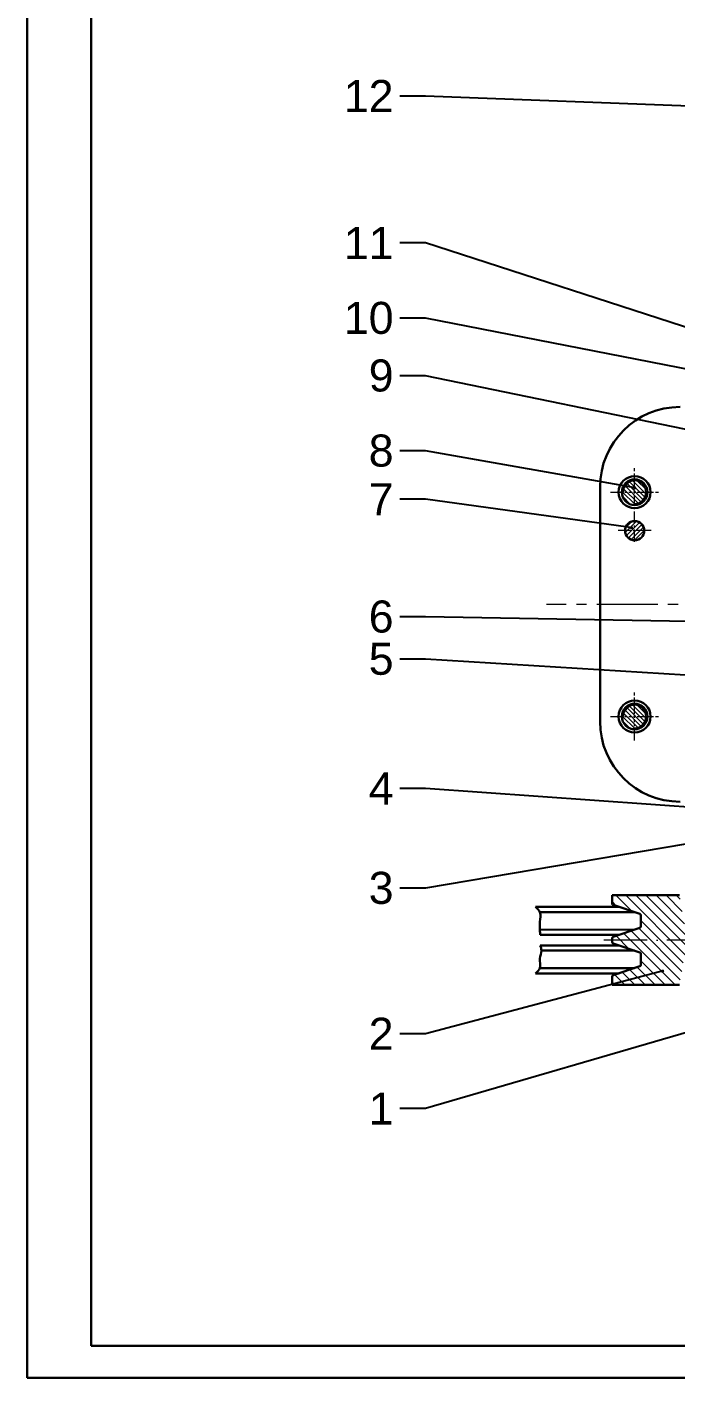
# Model space of a CAD drawing. Header units: millimetres. Extents: x 49696 to 99999, y 29542 to 60309.
# Drawn here: x 49696.3 to 49899, y 29541.6 to 29963.3 of the extents above; entities that cross this region are included whole.
import ezdxf
from ezdxf import colors
from ezdxf.entities.mleader import LeaderData, LeaderLine
from ezdxf.math import Vec2, Vec3

# ---------------------------------------------------------------- set-up
doc = ezdxf.new("R2010")
doc.units = ezdxf.units.MM
doc.linetypes.add('ACAD_ISO04W100', pattern=[30, 24, -3, 0, -3])
doc.linetypes.add('CENTER2', pattern=[28.575, 19.05, -3.175, 3.175, -3.175])
for name, color, linetype, lineweight in [('Centerline', 7, 'ACAD_ISO04W100', 13), ('Linii groase', 7, 'Continuous', 30), ('Linii subtiri', 7, 'Continuous', 13)]:
    doc.layers.add(name, color=color, linetype=linetype, lineweight=lineweight)
doc.styles.get("Standard").update_dxf_attribs({"font": 'arial.ttf'})
pattern_1 = [(135, (-32.2279, -16.0434), (-0.673519209, -0.673519209), [])]

# ---------------------------------------------------------------- blocks, each defined once
blk = doc.blocks.new('*U3')
at = {"layer": 'Centerline', "color": 0, "linetype": 'CENTER2', "transparency": 16777216}
blk.add_line((208.88, 0), (-83.09, 0), dxfattribs=at)
blk = doc.blocks.new('*U32')
at = {"layer": 'Linii subtiri', "color": 0, "linetype": 'CENTER2', "ltscale": 0.2, "transparency": 16777216}
for p, q in [((0, 0.8), (0, 7.5)), ((-7.5, 0), (-0.8, 0)), ((0.8, 0), (7.5, 0)), ((0, -15.5), (0, -0.8))]:
    blk.add_line(p, q, dxfattribs=at)
at = {"layer": 'Linii subtiri', "color": 0, "linetype": 'Continuous', "ltscale": 0.2, "transparency": 16777216}
for p, q in [((-0.4, 0), (0.4, 0)), ((0, -0.4), (0, 0.4))]:
    blk.add_line(p, q, dxfattribs=at)
blk = doc.blocks.new('*U37')
at = {"layer": 'Linii subtiri', "color": 0, "linetype": 'CENTER2', "ltscale": 0.2, "transparency": 16777216}
for p, q in [((0, 0.8), (0, 7.5)), ((-7.5, 0), (-0.8, 0)), ((0.8, 0), (7.5, 0)), ((0, -7.5), (0, -0.8))]:
    blk.add_line(p, q, dxfattribs=at)
at = {"layer": 'Linii subtiri', "color": 0, "linetype": 'Continuous', "ltscale": 0.2, "transparency": 16777216}
for p, q in [((-0.4, 0), (0.4, 0)), ((0, -0.4), (0, 0.4))]:
    blk.add_line(p, q, dxfattribs=at)
blk = doc.blocks.new('_Dot')
at = {"color": 0, "linetype": 'ByBlock', "lineweight": -2}
blk.add_line((-0.5, 0), (-1, 0), dxfattribs=at)
at = {"color": 0, "linetype": 'ByBlock', "const_width": 0.5}
blk.add_lwpolyline([(-0.25, 0, 1), (0.25, 0, 1)], format="xyb", close=True, dxfattribs=at)

msp = doc.modelspace()

# ---------------------------------------------------------------- hatches: boundary and pattern name
at = {"layer": 'Centerline'}
h = msp.add_hatch(dxfattribs=at)
h.set_pattern_fill('ANSI31', color=256, scale=0.3)
h.set_pattern_definition([(45, (-32.2279, -16.0434), (-0.673519209, 0.673519209), [])])
h.paths.add_polyline_path([(49886.079, 29809.091), (49886.079, 29806.091), (49889.079, 29806.091, 0.4142136)])
h.paths.add_polyline_path([(49886.079, 29809.091, 0.4142136), (49883.079, 29806.091), (49886.079, 29806.091)])
h.paths.add_polyline_path([(49886.079, 29806.091), (49883.079, 29806.091, 0.4142136), (49886.079, 29803.091)])
h.paths.add_polyline_path([(49889.079, 29806.091), (49886.079, 29806.091), (49886.079, 29803.091, 0.4142136)])
at = {"layer": 'Linii subtiri'}
h = msp.add_hatch(dxfattribs=at)
h.set_pattern_fill('ANSI31', color=256, scale=0.3, angle=90)
h.set_pattern_definition(pattern_1)
h.paths.add_polyline_path([(49919.047, 29831.391, 1), (49927.047, 29831.391, 1)])
h.paths.add_polyline_path([(50004.83, 29831.891, 1), (50012.83, 29831.891, 1)])
h.paths.add_polyline_path([(50125.606, 29831.391, 1), (50133.606, 29831.391, 1)])
h.paths.add_polyline_path([(50170.789, 29818.001, 1), (50178.789, 29818.001, 1)])
h.paths.add_polyline_path([(50170.789, 29748.181, 1), (50178.789, 29748.181, 1)])
h.paths.add_polyline_path([(50125.606, 29734.791, 1), (50133.606, 29734.791, 1)])
h.paths.add_polyline_path([(50004.83, 29734.291, 1), (50012.83, 29734.291, 1)])
h.paths.add_polyline_path([(49919.047, 29734.791, 1), (49927.047, 29734.791, 1)])
h.paths.add_polyline_path([(49882.079, 29748.091, 1), (49890.079, 29748.091, 1)])
h = msp.add_hatch(dxfattribs=at)
h.set_pattern_fill('ANSI31', color=256, scale=0.3, angle=90)
h.set_pattern_definition(pattern_1)
h.paths.add_polyline_path([(49882.079, 29818.091, 1), (49890.079, 29818.091, 1)])
h = msp.add_hatch(dxfattribs=at)
h.set_pattern_fill('ANSI31', color=256, scale=0.7, angle=90)
h.set_pattern_definition([(135, (-32.228, -16.0434), (-1.57154482, -1.57154482), [])])
h.paths.add_polyline_path([(49912.973, 29682.491), (49912, 29682.491), (49908, 29682.491), (49903.042, 29682.491, -0.3907105), (49901.547, 29683.87), (49900.04, 29692.291), (49888.04, 29692.291), (49879.04, 29692.291), (49879.04, 29689.745, 0.3217145), (49879.38, 29689.271), (49887.7, 29686.46, -0.3217145), (49888.04, 29685.987), (49888.04, 29684.291), (49888.04, 29682.596, -0.3217145), (49887.7, 29682.122), (49879.38, 29679.312, 0.3217145), (49879.04, 29678.838), (49879.04, 29677.745, 0.3217145), (49879.38, 29677.271), (49887.7, 29674.46, -0.3217145), (49888.04, 29673.987), (49888.04, 29672.291), (49888.04, 29670.596, -0.3217145), (49887.7, 29670.122), (49879.38, 29667.312, 0.3217145), (49879.04, 29666.838), (49879.04, 29664.291), (49888.04, 29664.291), (49900.04, 29664.291), (49901.547, 29672.712, -0.3907105), (49903.042, 29674.091), (49908, 29674.091), (49912, 29674.091), (49912.973, 29674.091)])
h.paths.add_polyline_path([(49955.772, 29695.291), (49955.772, 29697.291), (49953.772, 29697.291), (49951.772, 29695.291), (49951.772, 29692.291), (49951.772, 29683.991, -0.4142136), (49950.272, 29682.491), (49938.839, 29682.491), (49938.839, 29678.291), (49955.772, 29678.291)])
h.paths.add_polyline_path([(49955.772, 29678.291), (49938.839, 29678.291), (49938.839, 29674.091), (49950.272, 29674.091, -0.4142136), (49951.772, 29672.591), (49951.772, 29664.291), (49951.772, 29661.291), (49953.772, 29659.291), (49955.772, 29659.291), (49955.772, 29663.291)])
h.paths.add_polyline_path([(49996.705, 29682.491), (49985.272, 29682.491, -0.4142136), (49983.772, 29683.991), (49983.772, 29692.291), (49983.772, 29695.291), (49981.772, 29697.291), (49977.772, 29697.291), (49977.772, 29678.291), (49980.326, 29678.291), (49996.705, 29678.291)])
h.paths.add_polyline_path([(49996.705, 29678.291), (49977.772, 29678.291), (49977.772, 29659.291), (49980.772, 29659.291), (49981.772, 29659.291), (49983.772, 29661.291), (49983.772, 29664.291), (49983.772, 29672.591, -0.4142136), (49985.272, 29674.091), (49996.705, 29674.091)])
h.paths.add_polyline_path([(50056.165, 29677.271, 0.3217145), (50056.505, 29677.745), (50056.505, 29678.838, 0.3217145), (50056.165, 29679.312), (50047.845, 29682.122, -0.3217145), (50047.505, 29682.596), (50047.505, 29684.291), (50047.505, 29685.987, -0.3217145), (50047.845, 29686.46), (50056.165, 29689.271, 0.3217145), (50056.505, 29689.745), (50056.505, 29692.291), (50047.505, 29692.291), (50035.505, 29692.291), (50033.997, 29683.87, -0.3907105), (50032.502, 29682.491), (50027.545, 29682.491), (50023.545, 29682.491), (50022.571, 29682.491), (50022.571, 29674.091), (50023.545, 29674.091), (50027.545, 29674.091), (50032.502, 29674.091, -0.3907105), (50033.997, 29672.712), (50035.505, 29664.291), (50047.505, 29664.291), (50056.505, 29664.291), (50056.505, 29666.838, 0.3217145), (50056.165, 29667.312), (50047.845, 29670.122, -0.3217145), (50047.505, 29670.596), (50047.505, 29672.291), (50047.505, 29673.987, -0.3217145), (50047.845, 29674.46)])

# ---------------------------------------------------------------- linework, layer by layer
at = {"lineweight": 30}
for p, q in [((49696.313, 30379.636), (49696.313, 29541.636)), ((49716.313, 30369.636), (49716.313, 29551.636)), ((49719.313, 29551.636), (50875.313, 29551.636)), ((49699.313, 29541.636), (50885.313, 29541.636))]:
    msp.add_line(p, q, dxfattribs=at)
at = {"layer": 'Centerline', "ltscale": 0.2}
msp.add_line((49891.2, 29806.091), (49880.958, 29806.091), dxfattribs=at)
at = {"layer": 'Centerline'}
msp.add_line((49980.326, 29678.291), (49876.419, 29678.291), dxfattribs=at)
at = {"layer": 'Linii groase'}
for p, q in [((49875.279, 29783.091), (49875.279, 29819.691)), ((49875.279, 29783.091), (49875.279, 29746.491)), ((49879.04, 29689.745), (49879.04, 29692.291)), ((49888.04, 29692.291), (49879.04, 29692.291)), ((49900.04, 29692.291), (49888.04, 29692.291)), ((49881.195, 29688.658), (49855.152, 29688.658)), ((49887.7, 29686.46), (49879.38, 29689.271)), ((49886.04, 29687.021), (49856.501, 29687.021)), ((49888.04, 29684.291), (49888.04, 29685.987)), ((49888.04, 29684.291), (49888.04, 29682.596)), ((49886.04, 29681.561), (49856.493, 29681.54)), ((49881.195, 29679.925), (49856.563, 29679.925)), ((49887.7, 29682.122), (49879.38, 29679.312)), ((49881.195, 29676.658), (49856.563, 29676.658)), ((49886.04, 29675.021), (49856.984, 29675.042)), ((49879.04, 29678.838), (49879.04, 29677.745)), ((49887.7, 29674.46), (49879.38, 29677.271)), ((49888.04, 29672.291), (49888.04, 29673.987)), ((49888.04, 29672.291), (49888.04, 29670.596)), ((49881.195, 29667.925), (49855.152, 29667.925)), ((49886.04, 29669.561), (49856.501, 29669.561)), ((49879.04, 29666.838), (49879.04, 29664.291)), ((49887.7, 29670.122), (49879.38, 29667.312)), ((49888.04, 29664.291), (49879.04, 29664.291)), ((49900.04, 29664.291), (49888.04, 29664.291)), ((49719.313, 29551.636), (49716.313, 29551.636)), ((49699.313, 29541.636), (49696.313, 29541.636))]:
    msp.add_line(p, q, dxfattribs=at)
for centre, radius in [((49886.079, 29818.091), 5), ((49886.079, 29818.091), 5), ((49886.079, 29818.091), 4), ((49886.079, 29806.091), 3), ((49886.079, 29748.091), 5), ((49886.079, 29748.091), 4)]:
    msp.add_circle(centre, radius, dxfattribs=at)
for centre, radius, start, end in [((49900.279, 29819.691), 25, 90, 180), ((49900.279, 29746.491), 25, 180, 270), ((49879.54, 29689.745), 0.5, 180, 251.33493), ((49887.54, 29685.987), 0.5, 0, 71.33493), ((49879.54, 29678.838), 0.5, 108.66507, 180), ((49887.54, 29682.596), 0.5, 288.66507, 0), ((49879.54, 29677.745), 0.5, 180, 251.33493), ((49887.54, 29673.987), 0.5, 0, 71.33493), ((49879.54, 29666.838), 0.5, 108.66507, 180), ((49887.54, 29670.596), 0.5, 288.66507, 0)]:
    msp.add_arc(centre, radius, start, end, dxfattribs=at)
for points in [[(49855.152, 29688.658), (49856.501, 29687.021), (49856.501, 29684.02), (49856.501, 29681.369), (49856.563, 29679.925)], [(49855.152, 29667.925), (49856.501, 29669.561), (49856.501, 29672.562), (49856.983, 29675.09), (49856.563, 29676.658)]]:
    msp.add_spline(points, degree=3, dxfattribs=at)
at = {"layer": 'Linii subtiri'}
for centre in [(49886.079, 29818.091), (49886.079, 29748.091)]:
    msp.add_arc(centre, 3.5, 270, 180, dxfattribs=at)

# ---------------------------------------------------------------- block references
at = {"layer": 'Centerline', "linetype": 'CENTER2'}
msp.add_blockref('*U3', (49941.607, 29783.091), dxfattribs=at)
at = {"layer": 'Linii subtiri', "linetype": 'CENTER2', "ltscale": 0.2}
for name, p in [('*U32', (49886.079, 29818.091)), ('*U37', (49886.079, 29748.091))]:
    msp.add_blockref(name, p, dxfattribs=at)

# ---------------------------------------------------------------- leaders
at = {"layer": 'Linii subtiri'}
ml = msp.add_multileader_mtext('Standard', dxfattribs=at)
ml.set_content('12', color=256)
ml.set_leader_properties()
ml.set_arrow_properties(name='DOT')
ml.build(insert=Vec2(0, 0))
ml.multileader.update_dxf_attribs({"arrow_head_size": 1})
ctx = ml.context
ctx.base_point, ctx.char_height, ctx.arrow_head_size, ctx.plane_origin = Vec3(49795.512, 29941.744), 10, 1, Vec3(50061.438, 29932.502)
ctx.text_align_type = 2
notes = []
notes.append((ctx, [(0, (1, 1, 0), (49820.793, 29941.744), (-1, 0), 8, [(0, [(50061.438, 29932.502)], 0, [])])]))
ctx.mtext.insert, ctx.mtext.alignment, ctx.mtext.flow_direction = Vec3(49810.793, 29946.744), 3, 5
ml = msp.add_multileader_mtext('Standard', dxfattribs=at)
ml.set_content('11', color=256)
ml.set_leader_properties()
ml.set_arrow_properties(name='DOT')
ml.build(insert=Vec2(0, 0))
ml.multileader.update_dxf_attribs({"arrow_head_size": 1})
ctx = ml.context
ctx.base_point, ctx.char_height, ctx.arrow_head_size, ctx.plane_origin = Vec3(49797.34, 29895.87), 10, 1, Vec3(49932.824, 29859.535)
ctx.text_align_type = 2
notes.append((ctx, [(0, (1, 1, 0), (49820.793, 29895.87), (-1, 0), 8, [(0, [(49932.824, 29859.535)], 0, [])])]))
ctx.mtext.insert, ctx.mtext.alignment, ctx.mtext.flow_direction = Vec3(49810.793, 29900.87), 3, 5
ml = msp.add_multileader_mtext('Standard', dxfattribs=at)
ml.set_content('10', color=256)
ml.set_leader_properties()
ml.set_arrow_properties(name='DOT')
ml.build(insert=Vec2(0, 0))
ml.multileader.update_dxf_attribs({"arrow_head_size": 1})
ctx = ml.context
ctx.base_point, ctx.char_height, ctx.arrow_head_size, ctx.plane_origin = Vec3(49795.444, 29872.413), 10, 1, Vec3(49933.641, 29850.424)
ctx.text_align_type = 2
notes.append((ctx, [(0, (1, 1, 0), (49820.793, 29872.413), (-1, 0), 8, [(0, [(49933.641, 29850.424)], 0, [])])]))
ctx.mtext.insert, ctx.mtext.alignment, ctx.mtext.flow_direction = Vec3(49810.793, 29877.499), 3, 5
ml = msp.add_multileader_mtext('Standard', dxfattribs=at)
ml.set_content('9', color=256)
ml.set_leader_properties()
ml.set_arrow_properties(name='DOT')
ml.build(insert=Vec2(0, 0))
ml.multileader.update_dxf_attribs({"arrow_head_size": 1})
ctx = ml.context
ctx.base_point, ctx.char_height, ctx.arrow_head_size, ctx.plane_origin = Vec3(49802.218, 29854.434), 10, 1, Vec3(49944.047, 29828.971)
ctx.text_align_type = 2
notes.append((ctx, [(0, (1, 1, 0), (49820.793, 29854.434), (-1, 0), 8, [(0, [(49944.047, 29828.971)], 0, [])])]))
ctx.mtext.insert, ctx.mtext.alignment, ctx.mtext.flow_direction = Vec3(49810.793, 29859.519), 3, 5
ml = msp.add_multileader_mtext('Standard', dxfattribs=at)
ml.set_content('8', color=256)
ml.set_leader_properties()
ml.set_arrow_properties(name='DOT')
ml.build(insert=Vec2(0, 0))
ml.multileader.update_dxf_attribs({"arrow_head_size": 1})
ctx = ml.context
ctx.base_point, ctx.char_height, ctx.arrow_head_size, ctx.plane_origin = Vec3(49802.204, 29831.002), 10, 1, Vec3(49942.593, 29829.564)
ctx.text_align_type = 2
notes.append((ctx, [(0, (1, 1, 0), (49820.793, 29831.002), (-1, 0), 8, [(0, [(49886.079, 29819.452)], 0, [])])]))
ctx.mtext.insert, ctx.mtext.alignment, ctx.mtext.flow_direction = Vec3(49810.793, 29836.088), 3, 5
ml = msp.add_multileader_mtext('Standard', dxfattribs=at)
ml.set_content('7', color=256)
ml.set_leader_properties()
ml.set_arrow_properties(name='DOT')
ml.build(insert=Vec2(0, 0))
ml.multileader.update_dxf_attribs({"arrow_head_size": 1})
ctx = ml.context
ctx.base_point, ctx.char_height, ctx.arrow_head_size, ctx.plane_origin = Vec3(49802.32, 29815.905), 10, 1, Vec3(49943.635, 29816.487)
ctx.text_align_type = 2
notes.append((ctx, [(0, (1, 1, 0), (49820.793, 29815.905), (-1, 0), 8, [(0, [(49885.056, 29807.051)], 0, [])])]))
ctx.mtext.insert, ctx.mtext.alignment, ctx.mtext.flow_direction = Vec3(49810.793, 29820.905), 3, 5
ml = msp.add_multileader_mtext('Standard', dxfattribs=at)
ml.set_content('6', color=256)
ml.set_leader_properties()
ml.set_arrow_properties(name='DOT')
ml.build(insert=Vec2(0, 0))
ml.multileader.update_dxf_attribs({"arrow_head_size": 1})
ctx = ml.context
ctx.base_point, ctx.char_height, ctx.arrow_head_size, ctx.plane_origin = Vec3(49802.19, 29779.199), 10, 1, Vec3(50014.904, 29789.488)
ctx.text_align_type = 2
notes.append((ctx, [(0, (1, 1, 0), (49820.793, 29779.199), (-1, 0), 8, [(0, [(49961.207, 29776.639)], 0, [])])]))
ctx.mtext.insert, ctx.mtext.alignment, ctx.mtext.flow_direction = Vec3(49810.793, 29784.285), 3, 5
ml = msp.add_multileader_mtext('Standard', dxfattribs=at)
ml.set_content('5', color=256)
ml.set_leader_properties()
ml.set_arrow_properties(name='DOT')
ml.build(insert=Vec2(0, 0))
ml.multileader.update_dxf_attribs({"arrow_head_size": 1})
ctx = ml.context
ctx.base_point, ctx.char_height, ctx.arrow_head_size, ctx.plane_origin = Vec3(49802.163, 29766.028), 10, 1, Vec3(50018.308, 29766.812)
ctx.text_align_type = 2
notes.append((ctx, [(0, (1, 1, 0), (49820.793, 29766.028), (-1, 0), 8, [(0, [(49957.108, 29757.59)], 0, [])])]))
ctx.mtext.insert, ctx.mtext.alignment, ctx.mtext.flow_direction = Vec3(49810.793, 29771.113), 3, 5
ml = msp.add_multileader_mtext('Standard', dxfattribs=at)
ml.set_content('4', color=256)
ml.set_leader_properties()
ml.set_arrow_properties(name='DOT')
ml.build(insert=Vec2(0, 0))
ml.multileader.update_dxf_attribs({"arrow_head_size": 1})
ctx = ml.context
ctx.base_point, ctx.char_height, ctx.arrow_head_size, ctx.plane_origin = Vec3(49801.876, 29725.619), 10, 1, Vec3(49992.273, 29729.964)
ctx.text_align_type = 2
notes.append((ctx, [(0, (1, 1, 0), (49820.793, 29725.619), (-1, 0), 8, [(0, [(49948.917, 29716.555)], 0, [])])]))
ctx.mtext.insert, ctx.mtext.alignment, ctx.mtext.flow_direction = Vec3(49810.793, 29730.619), 3, 5
ml = msp.add_multileader_mtext('Standard', dxfattribs=at)
ml.set_content('3', color=256)
ml.set_leader_properties()
ml.set_arrow_properties(name='DOT')
ml.build(insert=Vec2(0, 0))
ml.multileader.update_dxf_attribs({"arrow_head_size": 1})
ctx = ml.context
ctx.base_point, ctx.char_height, ctx.arrow_head_size, ctx.plane_origin = Vec3(49802.245, 29694.516), 10, 1, Vec3(50008.171, 29724.883)
ctx.text_align_type = 2
notes.append((ctx, [(0, (1, 1, 0), (49820.793, 29694.516), (-1, 0), 8, [(0, [(49937.264, 29714.217)], 0, [])])]))
ctx.mtext.insert, ctx.mtext.alignment, ctx.mtext.flow_direction = Vec3(49810.793, 29699.604), 3, 5
ml = msp.add_multileader_mtext('Standard', dxfattribs=at)
ml.set_content('2', color=256)
ml.set_leader_properties()
ml.set_arrow_properties(name='DOT')
ml.build(insert=Vec2(0, 0))
ml.multileader.update_dxf_attribs({"arrow_head_size": 1})
ctx = ml.context
ctx.base_point, ctx.char_height, ctx.arrow_head_size, ctx.plane_origin = Vec3(49802.17, 29649.078), 10, 1, Vec3(49953.752, 29682.188)
ctx.text_align_type = 2
notes.append((ctx, [(0, (1, 1, 0), (49820.793, 29649.078), (-1, 0), 8, [(0, [(49894.802, 29668.618)], 0, [])])]))
ctx.mtext.insert, ctx.mtext.alignment, ctx.mtext.flow_direction = Vec3(49810.793, 29654.078), 3, 5
ml = msp.add_multileader_mtext('Standard', dxfattribs=at)
ml.set_content('1', color=256)
ml.set_leader_properties()
ml.set_arrow_properties(name='DOT')
ml.build(insert=Vec2(0, 0))
ml.multileader.update_dxf_attribs({"arrow_head_size": 1})
ctx = ml.context
ctx.base_point, ctx.char_height, ctx.arrow_head_size, ctx.plane_origin = Vec3(49805.11, 29625.704), 10, 1, Vec3(50020.273, 29678.924)
ctx.text_align_type = 2
notes.append((ctx, [(0, (1, 1, 0), (49820.793, 29625.704), (-1, 0), 8, [(0, [(49958.712, 29665.957)], 0, [])])]))
ctx.mtext.insert, ctx.mtext.alignment, ctx.mtext.flow_direction = Vec3(49810.793, 29630.704), 3, 5
for ctx, leaders in notes:
    for number, flags, end, landing, length, lines in leaders:
        leader = LeaderData()
        leader.index, (leader.has_last_leader_line, leader.has_dogleg_vector, leader.attachment_direction) = number, flags
        leader.last_leader_point, leader.dogleg_vector, leader.dogleg_length = Vec3(end), Vec3(landing), length
        for number, points, colour, breaks in lines:
            line = LeaderLine()
            line.index, line.vertices, line.color, line.breaks = number, Vec3.list(points), colors.encode_raw_color(colour), breaks
            leader.lines.append(line)
        ctx.leaders.append(leader)

doc.saveas('drawing.dxf')
